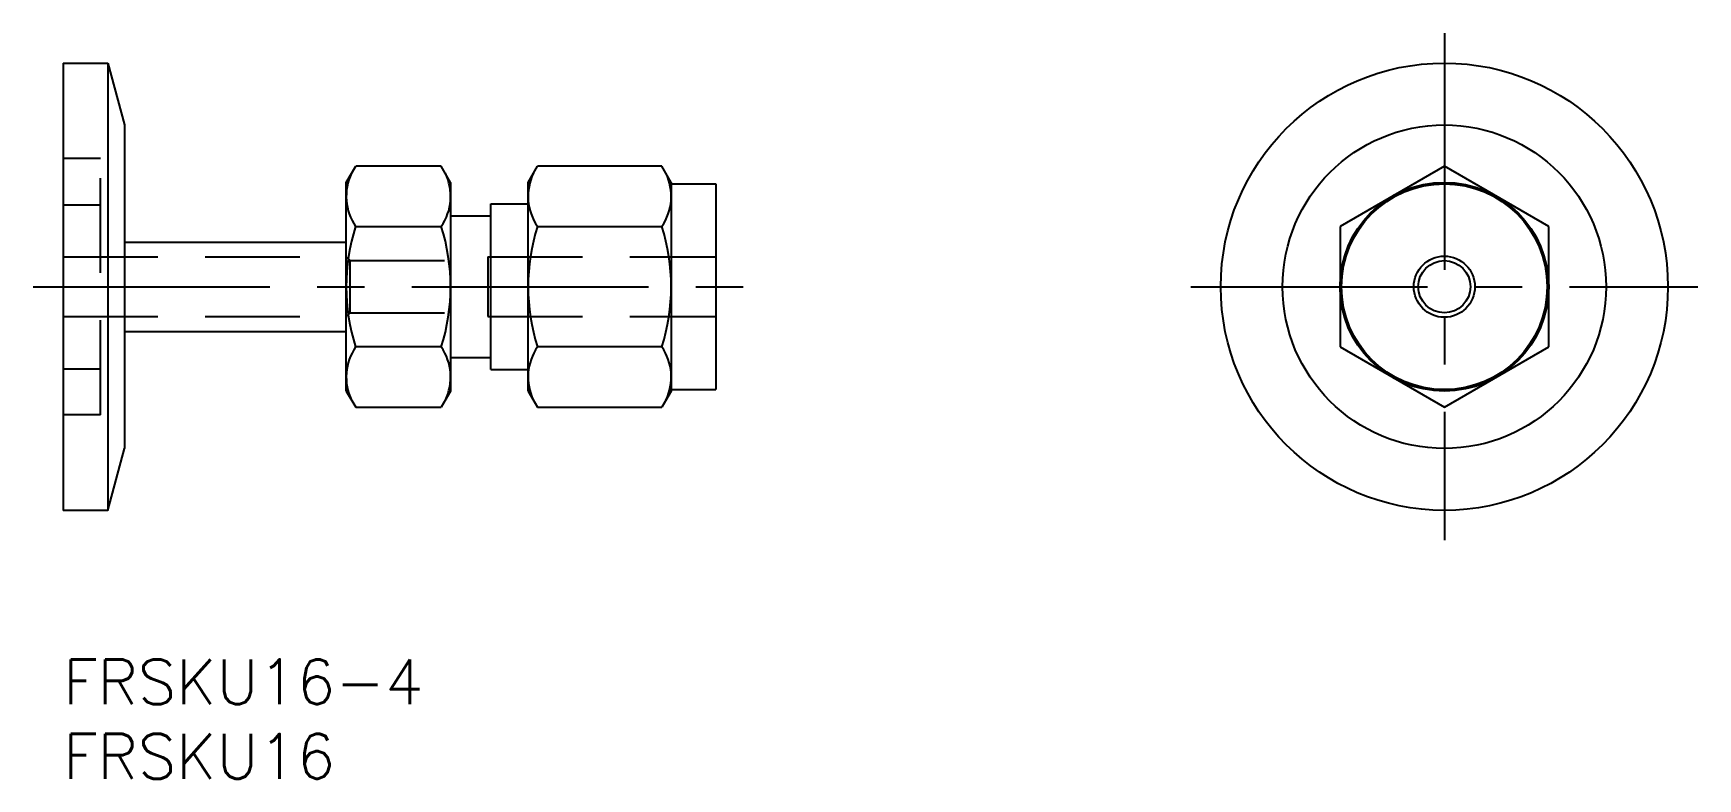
# Model space of a CAD drawing. Extents: x -2 to 110, y -8 to 42.
import ezdxf

# ---------------------------------------------------------------- set-up
doc = ezdxf.new("R2010")
doc.units = 0
doc.header["$LTSCALE"] = 0.5
doc.linetypes.add('CENTER', pattern=[50.8, 31.75, -6.35, 6.35, -6.35])
doc.linetypes.add('DASHED', pattern=[19.05, 12.7, -6.35])
for name, color, linetype in [('MSM_CENTER', 1, 'CENTER'), ('MSM_CONTINUOUS', 7, 'CONTINUOUS'), ('MSM_DASHED', 4, 'DASHED'), ('MSM_PART_NUMBER', 7, 'CONTINUOUS')]:
    doc.layers.add(name, color=color, linetype=linetype)
doc.styles.get("Standard").update_dxf_attribs({"font": 'txt.shx', "height": 3, "bigfont": 'bigfont.shx'})

# ---------------------------------------------------------------- blocks, each defined once
blk = doc.blocks.new('*U4')
at = {"layer": 'MSM_PART_NUMBER'}
blk.add_text('FRSKU16-4', height=3, dxfattribs=at).set_placement((0, -3))
blk = doc.blocks.new('*U5')
at = {"layer": 'MSM_PART_NUMBER'}
blk.add_text('FRSKU16', height=3, dxfattribs=at).set_placement((0, -8))

msp = doc.modelspace()

# ---------------------------------------------------------------- linework, layer by layer
at = {"layer": 'MSM_CENTER'}
for p, q in [((92.67, 42), (92.67, 8)), ((-2, 25), (45.75, 25)), ((75.67, 25), (109.67, 25))]:
    msp.add_line(p, q, dxfattribs=at)
at = {"layer": 'MSM_CONTINUOUS'}
for p, q in [((0, 40), (0, 10)), ((0, 40), (3, 40)), ((3, 40), (3, 10)), ((3, 40), (4.11, 35.85)), ((4.11, 35.85), (4.11, 14.15)), ((19, 32), (19.63, 33.08)), ((25.37, 33.08), (19.63, 33.08)), ((26, 32), (25.37, 33.08)), ((31.2, 32), (31.83, 33.08)), ((40.17, 33.08), (31.83, 33.08)), ((40.8, 32), (40.17, 33.08)), ((92.67, 33.08), (85.67, 29.04)), ((99.67, 29.04), (92.67, 33.08)), ((19, 18), (19, 32)), ((26, 32), (26, 18)), ((31.2, 18), (31.2, 32)), ((40.8, 32), (40.8, 18)), ((40.8, 31.9), (43.8, 31.9)), ((43.8, 31.9), (43.8, 18.1)), ((28.7, 30.56), (31.2, 30.56)), ((28.7, 19.44), (28.7, 30.56)), ((19.63, 29.04), (25.37, 29.04)), ((26, 29.75), (28.7, 29.75)), ((31.83, 29.04), (40.17, 29.04)), ((85.67, 29.04), (85.67, 20.96)), ((99.67, 20.96), (99.67, 29.04)), ((4.11, 28), (19, 28)), ((4.11, 22), (19, 22)), ((25.37, 20.96), (19.63, 20.96)), ((26, 20.25), (28.7, 20.25)), ((40.17, 20.96), (31.83, 20.96)), ((85.67, 20.96), (92.67, 16.92)), ((92.67, 16.92), (99.67, 20.96)), ((28.7, 19.44), (31.2, 19.44)), ((19, 18), (19.63, 16.92)), ((26, 18), (25.37, 16.92)), ((31.2, 18), (31.83, 16.92)), ((40.8, 18), (40.17, 16.92)), ((40.8, 18.1), (43.8, 18.1)), ((19.63, 16.92), (25.37, 16.92)), ((31.83, 16.92), (40.17, 16.92)), ((3, 10), (4.11, 14.15)), ((3, 10), (0, 10))]:
    msp.add_line(p, q, dxfattribs=at)
for radius in [15, 10.85, 7, 6.9, 2.05, 1.75]:
    msp.add_circle((92.67, 25), radius, dxfattribs=at)
for centre, radius, start, end in [((22.58, 31.06), 3.58, 154.3842, 214.3842), ((22.42, 31.06), 3.58, 325.6158, 25.6158), ((34.78, 31.06), 3.58, 154.3842, 214.3842), ((37.22, 31.06), 3.58, 325.6158, 25.6158), ((32.37, 25), 13.37, 162.412, 197.588), ((12.63, 25), 13.37, 342.412, 17.588), ((44.57, 25), 13.37, 162.412, 197.588), ((27.43, 25), 13.37, 342.412, 17.588), ((22.58, 18.94), 3.58, 145.6158, 205.6158), ((22.42, 18.94), 3.58, 334.3842, 34.3842), ((34.78, 18.94), 3.58, 145.6158, 205.6158), ((37.22, 18.94), 3.58, 334.3842, 34.3842)]:
    msp.add_arc(centre, radius, start, end, dxfattribs=at)
at = {"layer": 'MSM_DASHED'}
for p, q in [((2.5, 33.6), (0, 33.6)), ((2.5, 16.4), (2.5, 33.6)), ((0, 30.5), (2.5, 30.5)), ((0, 27), (19, 27)), ((19, 27), (19.25, 26.75)), ((28.5, 27), (43.8, 27)), ((28.5, 27), (28.5, 23)), ((19.25, 26.75), (28.5, 26.75)), ((19.25, 23.25), (19.25, 26.75)), ((0, 23), (19, 23)), ((19, 23), (19.25, 23.25)), ((19.25, 23.25), (28.5, 23.25)), ((28.5, 23), (43.8, 23)), ((0, 19.5), (2.5, 19.5)), ((2.5, 16.4), (0, 16.4))]:
    msp.add_line(p, q, dxfattribs=at)

# ---------------------------------------------------------------- block references
at = {"layer": 'MSM_CONTINUOUS'}
for name in ['*U4', '*U5']:
    msp.add_blockref(name, (0, 0), dxfattribs=at)

doc.saveas('drawing.dxf')
